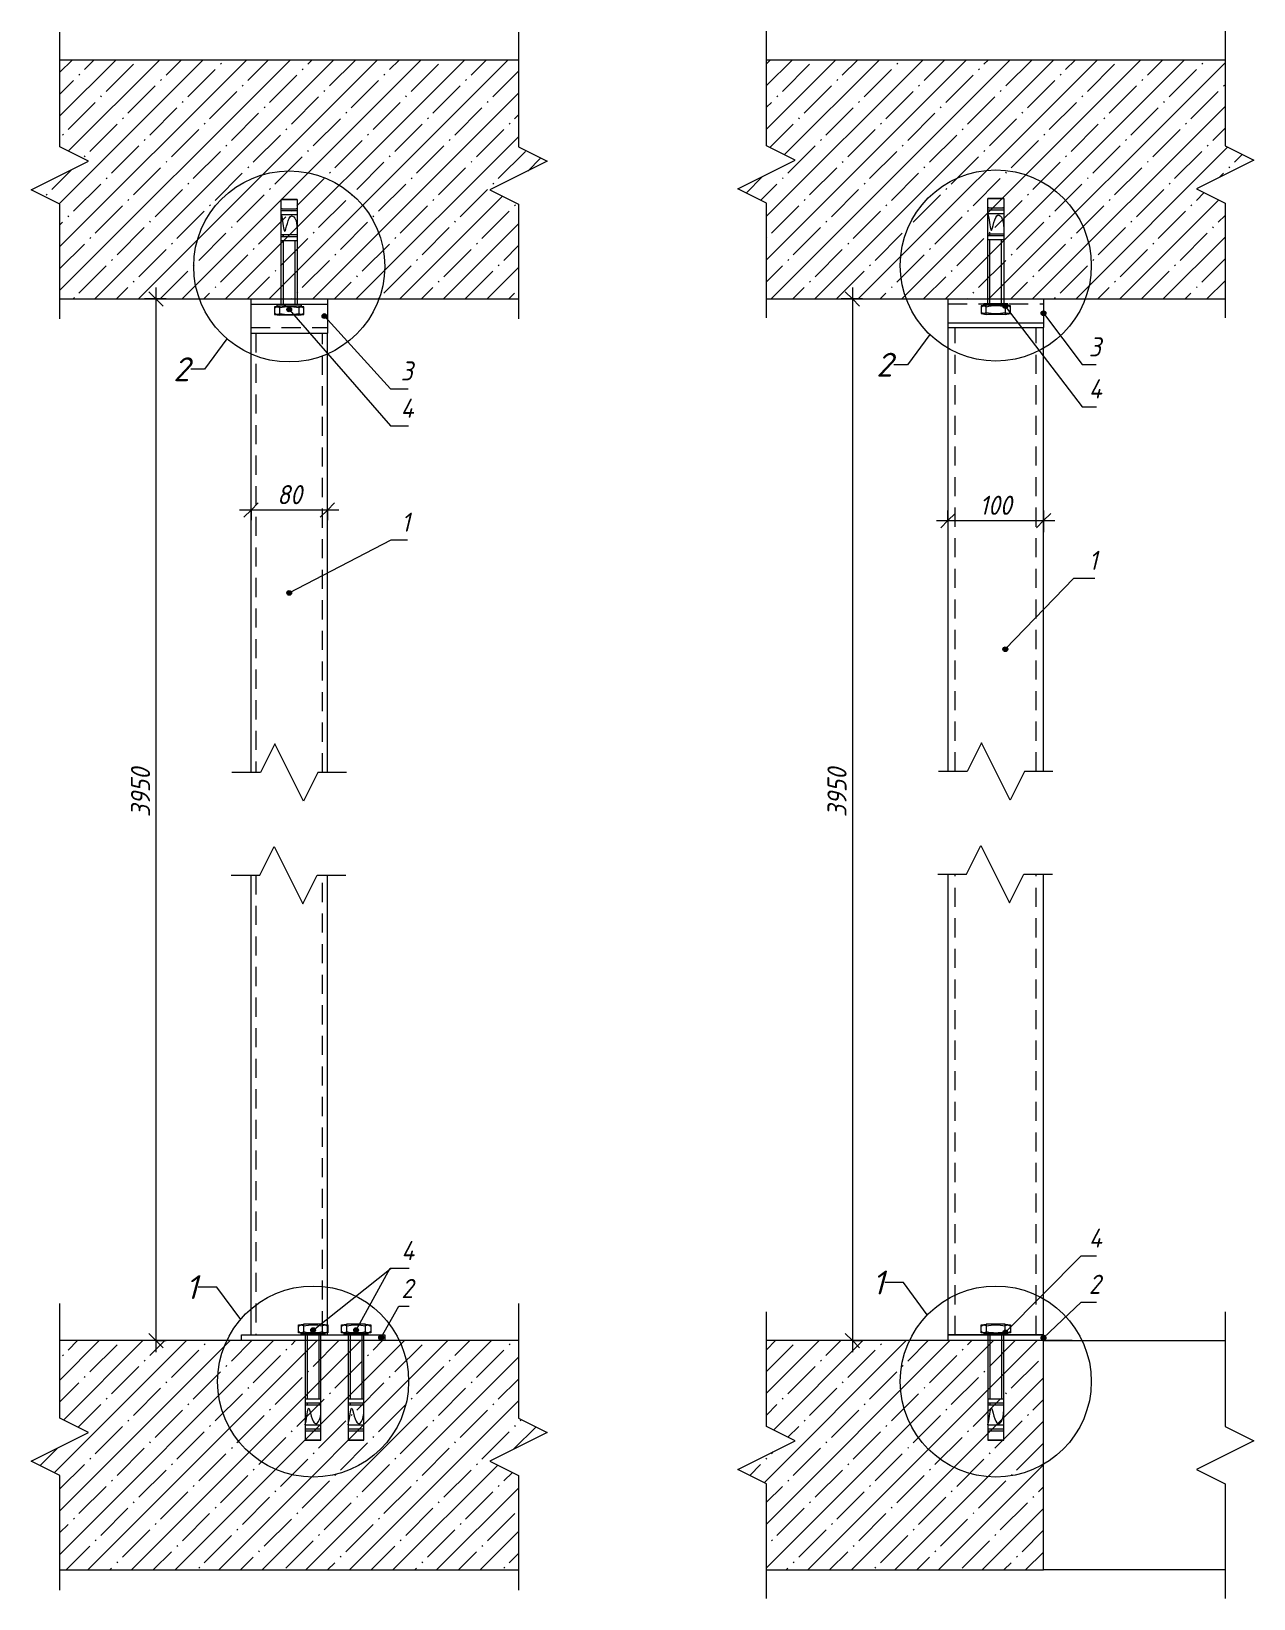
# Model space of a CAD drawing. Header units: millimetres. Extents: x 1525 to 46824, y -520 to 14115.
# Drawn here: x 42504 to 43784, y 10928 to 12568 of the extents above; entities that cross this region are included whole.
import ezdxf

# ---------------------------------------------------------------- set-up
doc = ezdxf.new("R2010")
doc.units = ezdxf.units.MM
doc.linetypes.add('200_ШТРИХ_ш1п0_6_', pattern=[32, 20, -12])
for name, color, linetype, lineweight in [('A-ANNO-DIMS', 7, 'Continuous', 9), ('A-ANNO-DIMS-10', 7, 'Continuous', 9), ('A-DETL-1', 7, 'Continuous', 5), ('A-DETL-2', 7, '200_ШТРИХ_ш1п0_6_', 5), ('A-DETL-GENF-1', 7, 'Continuous', 5), ('A-FLOR', 7, 'Continuous', 9), ('A-FLOR-FNSH-2', 7, 'Continuous', 20), ('A-FLOR-PATT-1', 7, 'Continuous', 5), ('A-GENM', 7, 'Continuous', 9), ('A-GENM-IDEN', 7, 'Continuous', 9), ('G-ANNO-TEXT', 7, 'Continuous', 9)]:
    doc.layers.add(name, color=color, linetype=linetype, lineweight=lineweight)
doc.styles.add('ISOCPEUR_I_3', font='isocpeui.ttf', dxfattribs={"width": 0.9, "height": 20})
doc.styles.add('ISOCPEUR_I_4', font='isocpeui.ttf', dxfattribs={"height": 25})
doc.dimstyles.new('ISO-2_0_0_9К_СРЕДНИЙ_1', dxfattribs={"dimscale": 304.8, "dimtxt": 19.919624, "dimasz": 0.049213, "dimexe": 0.03937, "dimexo": 0, "dimgap": 0, "dimtad": 1, "dimdec": 0, "dimzin": 0, "dimdsep": 46, "dimtxsty": 'ISOCPEUR_I_3', "dimblk1": 'OBLIQUE', "dimblk2": 'OBLIQUE', "dimsah": 1, "dimcen": 0.09, "dimdle": 0.03937, "dimazin": 0, "dimtfac": 1, "dimtdec": 4, "dimtix": 1, "dimtmove": 0, "dimatfit": 3, "dimfxl": 1, "dimtvp": 1, "dimtolj": 1, "dimtzin": 0, "dimarcsym": 2})
pattern_1 = [(45, (43893.767, 4305), (-22.80985, 22.80985), []), (45, (43916.576, 4305), (-22.80985, 22.80985), [40.322, -8.064, 1.341, -6.723])]
pattern_2 = [(45, (44601.772, 4305), (-22.80985, 22.80985), []), (45, (44624.582, 4305), (-22.80985, 22.80985), [40.322, -8.064, 1.341, -6.723])]

# ---------------------------------------------------------------- blocks, each defined once
blk = doc.blocks.new('Фахверк_Влож_Колонна - Колонна_Фахверка-33216409-АР1_1_Ф-32_3 эт_')
at = {"layer": 'A-GENM'}
for p, q in [((16810, 11792.5), (16810, 12252)), ((16890, 11792.5), (16890, 12252))]:
    blk.add_line(p, q, dxfattribs=at)
blk = doc.blocks.new('Фахверк_Влож_Полоса верхняя_для трубы - Полоса верхняя_Фахверка-33245181-АР1_1_Ф-32_3 эт_')
at = {"layer": 'A-GENM'}
for p, q in [((16810, 12282), (16810, 12288)), ((16890, 12288), (16890, 12282)), ((16810, 12252), (16810, 12282)), ((16890, 12282), (16810, 12282)), ((16890, 12282), (16890, 12252)), ((16810, 12252), (16890, 12252))]:
    blk.add_line(p, q, dxfattribs=at)
blk = doc.blocks.new('DET_L_Линия разрыва1 - М10-27046020-АР1_1_Ф-32_3 эт_')
at = {"layer": 'A-DETL-GENF-1'}
for p, q in [((16610, 12447), (16610, 12567)), ((16640, 12432), (16610, 12447)), ((16580, 12402), (16640, 12432)), ((16610, 12387), (16580, 12402)), ((16610, 12267), (16610, 12387))]:
    blk.add_line(p, q, dxfattribs=at)
blk = doc.blocks.new('DET_L_Линия разрыва1 - М10-V22-АР1_1_Ф-32_3 эт_')
at = {"layer": 'A-DETL-GENF-1'}
for p, q in [((17090, 12567), (17090, 12447)), ((17090, 12447), (17120, 12432)), ((17120, 12432), (17060, 12402)), ((17060, 12402), (17090, 12387)), ((17090, 12387), (17090, 12267))]:
    blk.add_line(p, q, dxfattribs=at)
blk = doc.blocks.new('DET_L_Линия разрыва1 - М10-27045875-АР1_1_Ф-32_3 эт_')
at = {"layer": 'A-DETL-GENF-1'}
for p, q in [((16834.9, 11822.5), (16819.9, 11792.5)), ((16864.9, 11762.5), (16834.9, 11822.5)), ((16819.9, 11792.5), (16789.9, 11792.5)), ((16879.9, 11792.5), (16864.9, 11762.5)), ((16909.9, 11792.5), (16879.9, 11792.5))]:
    blk.add_line(p, q, dxfattribs=at)
blk = doc.blocks.new('Фахверк_Влож_Колонна - Колонна_Фахверка-V23-АР1_1_Ф-32_3 эт_')
at = {"layer": 'A-GENM'}
for p, q in [((16810, 11203.8), (16810, 11684.8)), ((16890, 11203.8), (16890, 11684.8))]:
    blk.add_line(p, q, dxfattribs=at)
blk = doc.blocks.new('Фахверк_Влож_Полоса для колонны_нижняя - Полоса_Фахверка-33245180-АР1_1_Ф-32_3 эт_')
at = {"layer": 'A-GENM'}
for p, q in [((16800, 11197.8), (16800, 11203.8)), ((16800, 11203.8), (16950, 11203.8)), ((16950, 11203.8), (16950, 11197.8))]:
    blk.add_line(p, q, dxfattribs=at)
blk = doc.blocks.new('DET_L_Линия разрыва1 - М10-27045885-АР1_1_Ф-32_3 эт_')
at = {"layer": 'A-DETL-GENF-1'}
for p, q in [((16819.3, 11684.8), (16834.3, 11714.8)), ((16834.3, 11714.8), (16864.3, 11654.8)), ((16789.3, 11684.8), (16819.3, 11684.8)), ((16864.3, 11654.8), (16879.3, 11684.8)), ((16879.3, 11684.8), (16909.3, 11684.8))]:
    blk.add_line(p, q, dxfattribs=at)
blk = doc.blocks.new('Фахверк_Влож_Швеллер - Швеллер_Фахверка-33059327-АР1_1_Ф-33_3 эт_')
at = {"layer": 'A-GENM'}
for p, q in [((-5400, 12258), (-5300, 12258)), ((-5400, 11793.5), (-5400, 12258)), ((-5300, 11793.5), (-5300, 12258))]:
    blk.add_line(p, q, dxfattribs=at)
blk = doc.blocks.new('Фахверк_Влож_Полоса верхняя - Полоса верхняя_Фахверка-25545440-АР1_1_Ф-33_3 эт_')
at = {"layer": 'A-GENM'}
for p, q in [((-5400, 12263), (-5400, 12288)), ((-5300, 12288), (-5300, 12263)), ((-5400, 12258), (-5400, 12263)), ((-5400, 12263), (-5300, 12263)), ((-5400, 12258), (-5300, 12258)), ((-5300, 12263), (-5300, 12258))]:
    blk.add_line(p, q, dxfattribs=at)
blk = doc.blocks.new('DET_L_Линия разрыва1 - М10-27046020-АР1_1_Ф-33_3 эт_')
at = {"layer": 'A-DETL-GENF-1'}
for p, q in [((-5590, 12448), (-5590, 12568)), ((-5620, 12403), (-5560, 12433)), ((-5560, 12433), (-5590, 12448)), ((-5590, 12388), (-5620, 12403)), ((-5590, 12268), (-5590, 12388))]:
    blk.add_line(p, q, dxfattribs=at)
blk = doc.blocks.new('DET_L_Линия разрыва1 - М10-V24-АР1_1_Ф-33_3 эт_')
at = {"layer": 'A-DETL-GENF-1'}
for p, q in [((-5110, 12568), (-5110, 12448)), ((-5080, 12433), (-5140, 12403)), ((-5110, 12448), (-5080, 12433)), ((-5140, 12403), (-5110, 12388)), ((-5110, 12388), (-5110, 12268))]:
    blk.add_line(p, q, dxfattribs=at)
blk = doc.blocks.new('DET_L_Линия разрыва1 - М10-27045875-АР1_1_Ф-33_3 эт_')
at = {"layer": 'A-DETL-GENF-1'}
for p, q in [((-5365.1, 11823.5), (-5380.1, 11793.5)), ((-5335.1, 11763.5), (-5365.1, 11823.5)), ((-5380.1, 11793.5), (-5410.1, 11793.5)), ((-5320.1, 11793.5), (-5335.1, 11763.5)), ((-5290.1, 11793.5), (-5320.1, 11793.5))]:
    blk.add_line(p, q, dxfattribs=at)
blk = doc.blocks.new('AR_Отверстие прямоугольное _в плите_ - AR_Отверстие прямоугольное _в плите_-24547600-АР1_1_Ф-33_3 эт_')
at = {"layer": 'A-GENM'}
blk.add_line((-5270.1, 11197.8), (-5300, 11197.8), dxfattribs=at)
blk = doc.blocks.new('Фахверк_Влож_Швеллер - Швеллер_Фахверка-V25-АР1_1_Ф-33_3 эт_')
at = {"layer": 'A-GENM'}
for p, q in [((-5400, 11203.8), (-5400, 11685.8)), ((-5300, 11203.8), (-5300, 11685.8)), ((-5300, 11203.8), (-5400, 11203.8))]:
    blk.add_line(p, q, dxfattribs=at)
blk = doc.blocks.new('Фахверк_Влож_Полоса нижняя - Полоса_Фахверка-25539285-АР1_1_Ф-33_3 эт_')
at = {"layer": 'A-GENM'}
for p, q in [((-5400, 11197.8), (-5400, 11203.8)), ((-5400, 11203.8), (-5300, 11203.8)), ((-5300, 11203.8), (-5300, 11197.8))]:
    blk.add_line(p, q, dxfattribs=at)
blk = doc.blocks.new('DET_L_Линия разрыва1 - М10-27045885-АР1_1_Ф-33_3 эт_')
at = {"layer": 'A-DETL-GENF-1'}
for p, q in [((-5380.7, 11685.8), (-5365.7, 11715.8)), ((-5365.7, 11715.8), (-5335.7, 11655.8)), ((-5410.7, 11685.8), (-5380.7, 11685.8)), ((-5335.7, 11655.8), (-5320.7, 11685.8)), ((-5320.7, 11685.8), (-5290.7, 11685.8))]:
    blk.add_line(p, q, dxfattribs=at)
blk = doc.blocks.new('DIMBLOCK416-АР1_1_Ф-32_3 эт_')
at = {"layer": 'A-ANNO-DIMS-10'}
for p, q in [((42644.8, 12288), (42622.2, 12288)), ((42634.2, 12300), (42634.2, 11185.8)), ((42634.2, 12288), (42644.8, 12288)), ((42644.8, 11197.8), (42622.2, 11197.8)), ((42634.2, 11197.8), (42644.8, 11197.8))]:
    blk.add_line(p, q, dxfattribs=at)
at = {"layer": 'A-ANNO-DIMS-10', "lineweight": 20}
for p, q in [((42634.2, 12288), (42626.7, 12295.5)), ((42634.2, 12288), (42641.7, 12280.5)), ((42634.2, 11197.8), (42626.7, 11205.3)), ((42634.2, 11197.8), (42641.7, 11190.3))]:
    blk.add_line(p, q, dxfattribs=at)
at = {"layer": 'A-ANNO-DIMS-10', "color": 0, "insert": (42608.1, 11745.7), "char_height": 20, "width": 60.678, "attachment_point": 1, "rotation": 90, "line_spacing_factor": 1.149209, "style": 'ISOCPEUR_I_3'}
blk.add_mtext('3950', dxfattribs=at)
blk = doc.blocks.new('_Oblique')
at = {"color": 0, "linetype": 'ByBlock', "lineweight": -2}
blk.add_line((-0.5, -0.5), (0.5, 0.5), dxfattribs=at)
blk = doc.blocks.new('DIMBLOCK417-АР1_1_Ф-32_3 эт_')
at = {"layer": 'A-ANNO-DIMS-10'}
for p, q in [((42733.8, 12056.4), (42733.8, 12079)), ((42813.8, 12056.4), (42813.8, 12079)), ((42825.8, 12067), (42721.8, 12067)), ((42733.8, 12067), (42733.8, 12056.4)), ((42813.8, 12067), (42813.8, 12056.4))]:
    blk.add_line(p, q, dxfattribs=at)
at = {"layer": 'A-ANNO-DIMS-10', "lineweight": 20}
for p, q in [((42733.8, 12067), (42741.3, 12074.5)), ((42813.8, 12067), (42821.3, 12074.5)), ((42733.8, 12067), (42726.3, 12059.5)), ((42813.8, 12067), (42806.3, 12059.5))]:
    blk.add_line(p, q, dxfattribs=at)
at = {"layer": 'A-ANNO-DIMS-10', "color": 0, "insert": (42761.2, 12093.1), "char_height": 20, "width": 30.339, "attachment_point": 1, "line_spacing_factor": 1.149209, "style": 'ISOCPEUR_I_3'}
blk.add_mtext('80', dxfattribs=at)
blk = doc.blocks.new('DIMBLOCK418-АР1_1_Ф-33_3 эт_')
at = {"layer": 'A-ANNO-DIMS-10'}
for p, q in [((43374.1, 12288), (43351.5, 12288)), ((43363.5, 12300), (43363.5, 11185.8)), ((43363.5, 12288), (43374.1, 12288)), ((43374.1, 11197.8), (43351.5, 11197.8)), ((43363.5, 11197.8), (43374.1, 11197.8))]:
    blk.add_line(p, q, dxfattribs=at)
at = {"layer": 'A-ANNO-DIMS-10', "lineweight": 20}
for p, q in [((43363.5, 12288), (43356, 12295.5)), ((43363.5, 12288), (43371, 12280.5)), ((43363.5, 11197.8), (43356, 11205.3)), ((43363.5, 11197.8), (43371, 11190.3))]:
    blk.add_line(p, q, dxfattribs=at)
at = {"layer": 'A-ANNO-DIMS-10', "color": 0, "insert": (43337.3, 11745.7), "char_height": 20, "width": 60.678, "attachment_point": 1, "rotation": 90, "line_spacing_factor": 1.149209, "style": 'ISOCPEUR_I_3'}
blk.add_mtext('3950', dxfattribs=at)
blk = doc.blocks.new('DIMBLOCK419-АР1_1_Ф-33_3 эт_')
at = {"layer": 'A-ANNO-DIMS-10'}
for p, q in [((43451.5, 12055.9), (43575.5, 12055.9)), ((43463.5, 12066.5), (43463.5, 12043.9)), ((43463.5, 12055.9), (43463.5, 12066.5)), ((43563.5, 12066.5), (43563.5, 12043.9)), ((43563.5, 12055.9), (43563.5, 12066.5))]:
    blk.add_line(p, q, dxfattribs=at)
at = {"layer": 'A-ANNO-DIMS-10', "lineweight": 20}
for p, q in [((43463.5, 12055.9), (43456, 12048.4)), ((43463.5, 12055.9), (43471, 12063.4)), ((43563.5, 12055.9), (43556, 12048.4)), ((43563.5, 12055.9), (43571, 12063.4))]:
    blk.add_line(p, q, dxfattribs=at)
at = {"layer": 'A-ANNO-DIMS-10', "color": 0, "insert": (43496.5, 12082), "char_height": 20, "width": 40.912, "attachment_point": 1, "line_spacing_factor": 1.149209, "style": 'ISOCPEUR_I_3'}
blk.add_mtext('100', dxfattribs=at)

msp = doc.modelspace()

# ---------------------------------------------------------------- hatches: boundary and pattern name
at = {"layer": 'A-FLOR-PATT-1'}
h = msp.add_hatch(dxfattribs=at)
h.set_pattern_fill('FP_14', color=256, style=0, pattern_type=2)
h.set_pattern_definition(pattern_1)
h.paths.add_polyline_path([(42533.79853, 12287.95505), (43013.79853, 12287.95505), (43013.79853, 12386.95516), (42983.79853, 12401.95516), (43043.79853, 12431.95516), (43013.79853, 12446.95516), (43013.79853, 12537.9549), (42533.79853, 12537.9549), (42533.79853, 12446.95516), (42563.79853, 12431.95516), (42503.79853, 12401.95516), (42533.79853, 12386.95516), (42533.79853, 12298.91083)], flags=0)
h = msp.add_hatch(dxfattribs=at)
h.set_pattern_fill('FP_15', color=256, style=0, pattern_type=2)
h.set_pattern_definition(pattern_2)
h.paths.add_polyline_path([(43753.51786, 12287.95505), (43753.51786, 12387.95516), (43723.51786, 12402.95516), (43783.51786, 12432.95516), (43753.51786, 12447.95516), (43753.51786, 12537.9549), (43273.51786, 12537.9549), (43273.51786, 12447.95516), (43303.51786, 12432.95516), (43243.51786, 12402.95516), (43273.51786, 12387.95516), (43273.51786, 12287.95505), (43723.51786, 12287.95505)], flags=0)
h = msp.add_hatch(dxfattribs=at)
h.set_pattern_fill('FP_14', color=256, style=0, pattern_type=2)
h.set_pattern_definition(pattern_1)
h.paths.add_polyline_path([(42533.79853, 10957.76655), (43013.79853, 10957.76655), (43013.79853, 11056.76672), (42983.79853, 11071.76672), (43043.79853, 11101.76672), (43013.79853, 11116.76672), (43013.79853, 11197.76644), (42533.79853, 11197.76644), (42533.79853, 11116.76672), (42563.79853, 11101.76672), (42503.79853, 11071.76672), (42533.79853, 11056.76672), (42533.79853, 10976.90616)], flags=0)
h = msp.add_hatch(dxfattribs=at)
h.set_pattern_fill('FP_15', color=256, style=0, pattern_type=2)
h.set_pattern_definition(pattern_2)
h.paths.add_polyline_path([(43273.51786, 10957.76655), (43563.51837, 10957.76655), (43563.51837, 11197.76644), (43273.51786, 11197.76644), (43273.51786, 11107.76672), (43303.51786, 11092.76672), (43243.51786, 11062.76672), (43273.51786, 11047.76672)], flags=0)
at = {"layer": 'A-GENM-IDEN'}
h = msp.add_hatch(color=256, dxfattribs=at)
edge = h.paths.add_edge_path(flags=0)
edge.add_arc((42773.79853, 12276.95516), 2.5, 0, 360)
h = msp.add_hatch(color=256, dxfattribs=at)
edge = h.paths.add_edge_path(flags=0)
edge.add_arc((42810.60391, 12270.03499), 2.5, 0, 360)
h = msp.add_hatch(color=256, dxfattribs=at)
edge = h.paths.add_edge_path(flags=0)
edge.add_arc((43523.51812, 12280.45516), 2.5, 0, 360)
h = msp.add_hatch(color=256, dxfattribs=at)
edge = h.paths.add_edge_path(flags=0)
edge.add_arc((43563.51812, 12272.95516), 2.5, 0, 360)
h = msp.add_hatch(color=256, dxfattribs=at)
edge = h.paths.add_edge_path(flags=0)
edge.add_arc((42773.79853, 11980.28794), 2.5, 0, 360)
h = msp.add_hatch(color=256, dxfattribs=at)
edge = h.paths.add_edge_path(flags=0)
edge.add_arc((43523.51812, 11921.31993), 2.5, 0, 360)
h = msp.add_hatch(color=256, dxfattribs=at)
edge = h.paths.add_edge_path(flags=0)
edge.add_arc((42798.79853, 11208.76672), 2.5, 0, 360)
h = msp.add_hatch(color=256, dxfattribs=at)
edge = h.paths.add_edge_path(flags=0)
edge.add_arc((42843.79853, 11208.76672), 2.5, 0, 360)
h = msp.add_hatch(color=256, dxfattribs=at)
edge = h.paths.add_edge_path(flags=0)
edge.add_arc((42870.07724, 11201.19397), 2.5, 0, 360)
h = msp.add_hatch(color=256, dxfattribs=at)
edge = h.paths.add_edge_path(flags=0)
edge.add_arc((43523.51812, 11206.26672), 2.5, 0, 360)
h = msp.add_hatch(color=256, dxfattribs=at)
edge = h.paths.add_edge_path(flags=0)
edge.add_arc((43563.51812, 11200.76672), 2.5, 0, 360)

# ---------------------------------------------------------------- linework, layer by layer
at = {"layer": 'A-DETL-1'}
for p, q in [((42782.06463, 12391.95516), (42765.53243, 12391.95516)), ((42765.53243, 12391.95516), (42782.06463, 12391.95516)), ((42765.53243, 12281.95516), (42765.53243, 12391.95516)), ((42782.06463, 12391.95516), (42782.06463, 12281.95516)), ((43521.78396, 12392.95516), (43505.25176, 12392.95516)), ((43505.25176, 12392.95516), (43521.78396, 12392.95516)), ((43505.25176, 12282.95516), (43505.25176, 12392.95516)), ((43521.78396, 12392.95516), (43521.78396, 12282.95516)), ((42765.53243, 12380.3084), (42782.06463, 12380.3084)), ((42765.53243, 12376.17535), (42782.06463, 12376.17535)), ((42766.50436, 12382.37492), (42781.0927, 12382.37492)), ((43505.25176, 12381.3084), (43521.78396, 12381.3084)), ((43505.25176, 12377.17535), (43521.78396, 12377.17535)), ((43506.22369, 12383.37492), (43520.81203, 12383.37492)), ((42765.53243, 12355.21242), (42782.06463, 12355.21242)), ((42765.53243, 12353.14589), (42782.06463, 12353.14589)), ((42767.59896, 12353.14589), (42767.59896, 12355.21242)), ((42767.68768, 12353.14589), (42767.68768, 12355.21242)), ((43505.25176, 12356.21242), (43521.78396, 12356.21242)), ((43505.25176, 12354.14589), (43521.78396, 12354.14589)), ((43507.31829, 12354.14589), (43507.31829, 12356.21242)), ((43507.40702, 12354.14589), (43507.40702, 12356.21242)), ((42765.53243, 12349.01284), (42782.06463, 12349.01284)), ((42767.64087, 12281.95516), (42767.64087, 12349.01284)), ((42779.95619, 12281.95516), (42779.95619, 12349.01284)), ((43505.25176, 12350.01284), (43521.78396, 12350.01284)), ((43507.36021, 12282.95516), (43507.36021, 12350.01284)), ((43519.67552, 12282.95516), (43519.67552, 12350.01284)), ((42763.87921, 12280.51935), (42758.39061, 12279.75049)), ((42758.39061, 12279.75049), (42758.39061, 12271.55721)), ((42758.39061, 12271.55721), (42763.87921, 12270.78835)), ((42761.12384, 12280.51935), (42761.12384, 12281.95516)), ((42786.47322, 12281.95516), (42761.12384, 12281.95516)), ((42786.47322, 12280.51935), (42761.12384, 12280.51935)), ((42763.87921, 12270.77088), (42763.87921, 12280.51935)), ((42783.71785, 12280.51935), (42763.87921, 12280.51935)), ((42783.71785, 12270.77088), (42763.87921, 12270.77088)), ((42768.25495, 12281.95516), (42770.29768, 12281.95516)), ((42789.20646, 12279.75049), (42783.71785, 12280.51935)), ((42783.71785, 12280.51935), (42783.71785, 12270.77088)), ((42783.71785, 12270.78835), (42789.20646, 12271.55721)), ((42786.47322, 12281.95516), (42786.47322, 12280.51935)), ((42789.20646, 12271.55721), (42789.20646, 12279.75049)), ((43503.59854, 12281.51935), (43498.10994, 12280.75049)), ((43498.10994, 12280.75049), (43498.10994, 12272.55721)), ((43498.10994, 12272.55721), (43503.59854, 12271.78835)), ((43500.84318, 12281.51935), (43500.84318, 12282.95516)), ((43526.19255, 12282.95516), (43500.84318, 12282.95516)), ((43526.19255, 12281.51935), (43500.84318, 12281.51935)), ((43503.59854, 12271.77088), (43503.59854, 12281.51935)), ((43523.43718, 12281.51935), (43503.59854, 12281.51935)), ((43523.43718, 12271.77088), (43503.59854, 12271.77088)), ((43507.97428, 12282.95516), (43510.01701, 12282.95516)), ((43528.92579, 12280.75049), (43523.43718, 12281.51935)), ((43523.43718, 12281.51935), (43523.43718, 12271.77088)), ((43523.43718, 12271.78835), (43528.92579, 12272.55721)), ((43526.19255, 12282.95516), (43526.19255, 12281.51935)), ((43528.92579, 12272.55721), (43528.92579, 12280.75049)), ((42783.39061, 11214.16467), (42788.87921, 11214.93353)), ((42783.39061, 11205.97139), (42783.39061, 11214.16467)), ((42788.87921, 11205.20253), (42783.39061, 11205.97139)), ((42811.47322, 11205.20253), (42786.12384, 11205.20253)), ((42786.12384, 11205.20253), (42786.12384, 11203.76672)), ((42811.47322, 11203.76672), (42786.12384, 11203.76672)), ((42808.71785, 11214.951), (42788.87921, 11214.951)), ((42788.87921, 11214.951), (42788.87921, 11205.20253)), ((42808.71785, 11205.20253), (42788.87921, 11205.20253)), ((42790.53243, 11203.76672), (42790.53243, 11093.76672)), ((42792.64087, 11203.76672), (42792.64087, 11136.70904)), ((42793.25495, 11203.76672), (42795.29768, 11203.76672)), ((42804.95619, 11203.76672), (42804.95619, 11136.70904)), ((42807.06463, 11093.76672), (42807.06463, 11203.76672)), ((42808.71785, 11205.20253), (42808.71785, 11214.951)), ((42808.71785, 11214.93353), (42814.20646, 11214.16467)), ((42814.20646, 11205.97139), (42808.71785, 11205.20253)), ((42811.47322, 11203.76672), (42811.47322, 11205.20253)), ((42814.20646, 11214.16467), (42814.20646, 11205.97139)), ((42828.39061, 11214.16467), (42833.87921, 11214.93353)), ((42828.39061, 11205.97139), (42828.39061, 11214.16467)), ((42833.87921, 11205.20253), (42828.39061, 11205.97139)), ((42856.47322, 11205.20253), (42831.12384, 11205.20253)), ((42831.12384, 11205.20253), (42831.12384, 11203.76672)), ((42856.47322, 11203.76672), (42831.12384, 11203.76672)), ((42853.71785, 11214.951), (42833.87921, 11214.951)), ((42833.87921, 11214.951), (42833.87921, 11205.20253)), ((42853.71785, 11205.20253), (42833.87921, 11205.20253)), ((42835.53243, 11203.76672), (42835.53243, 11093.76672)), ((42837.64087, 11203.76672), (42837.64087, 11136.70904)), ((42838.25495, 11203.76672), (42840.29768, 11203.76672)), ((42849.95619, 11203.76672), (42849.95619, 11136.70904)), ((42852.06463, 11093.76672), (42852.06463, 11203.76672)), ((42853.71785, 11205.20253), (42853.71785, 11214.951)), ((42853.71785, 11214.93353), (42859.20646, 11214.16467)), ((42859.20646, 11205.97139), (42853.71785, 11205.20253)), ((42856.47322, 11203.76672), (42856.47322, 11205.20253)), ((42859.20646, 11214.16467), (42859.20646, 11205.97139)), ((43498.10994, 11214.16467), (43503.59854, 11214.93353)), ((43498.10994, 11205.97139), (43498.10994, 11214.16467)), ((43503.59854, 11205.20253), (43498.10994, 11205.97139)), ((43526.19255, 11205.20253), (43500.84318, 11205.20253)), ((43500.84318, 11205.20253), (43500.84318, 11203.76672)), ((43526.19255, 11203.76672), (43500.84318, 11203.76672)), ((43523.43718, 11214.951), (43503.59854, 11214.951)), ((43503.59854, 11214.951), (43503.59854, 11205.20253)), ((43523.43718, 11205.20253), (43503.59854, 11205.20253)), ((43505.25176, 11203.76672), (43505.25176, 11093.76672)), ((43507.36021, 11203.76672), (43507.36021, 11136.70904)), ((43507.97428, 11203.76672), (43510.01701, 11203.76672)), ((43519.67552, 11203.76672), (43519.67552, 11136.70904)), ((43521.78396, 11093.76672), (43521.78396, 11203.76672)), ((43523.43718, 11205.20253), (43523.43718, 11214.951)), ((43523.43718, 11214.93353), (43528.92579, 11214.16467)), ((43528.92579, 11205.97139), (43523.43718, 11205.20253)), ((43526.19255, 11203.76672), (43526.19255, 11205.20253)), ((43528.92579, 11214.16467), (43528.92579, 11205.97139)), ((42790.53243, 11136.70904), (42807.06463, 11136.70904)), ((42790.53243, 11132.57599), (42807.06463, 11132.57599)), ((42790.53243, 11130.50947), (42807.06463, 11130.50947)), ((42792.59896, 11132.57599), (42792.59896, 11130.50947)), ((42792.68768, 11132.57599), (42792.68768, 11130.50947)), ((42835.53243, 11136.70904), (42852.06463, 11136.70904)), ((42835.53243, 11132.57599), (42852.06463, 11132.57599)), ((42835.53243, 11130.50947), (42852.06463, 11130.50947)), ((42837.59896, 11132.57599), (42837.59896, 11130.50947)), ((42837.68768, 11132.57599), (42837.68768, 11130.50947)), ((43505.25176, 11136.70904), (43521.78396, 11136.70904)), ((43505.25176, 11132.57599), (43521.78396, 11132.57599)), ((43505.25176, 11130.50947), (43521.78396, 11130.50947)), ((43507.31829, 11132.57599), (43507.31829, 11130.50947)), ((43507.40702, 11132.57599), (43507.40702, 11130.50947)), ((42790.53243, 11109.54653), (42807.06463, 11109.54653)), ((42790.53243, 11105.41348), (42807.06463, 11105.41348)), ((42835.53243, 11109.54653), (42852.06463, 11109.54653)), ((42835.53243, 11105.41348), (42852.06463, 11105.41348)), ((43505.25176, 11109.54653), (43521.78396, 11109.54653)), ((43505.25176, 11105.41348), (43521.78396, 11105.41348)), ((42807.06463, 11093.76672), (42790.53243, 11093.76672)), ((42790.53243, 11093.76672), (42807.06463, 11093.76672)), ((42791.50436, 11103.34696), (42806.0927, 11103.34696)), ((42852.06463, 11093.76672), (42835.53243, 11093.76672)), ((42835.53243, 11093.76672), (42852.06463, 11093.76672)), ((42836.50436, 11103.34696), (42851.0927, 11103.34696)), ((43521.78396, 11093.76672), (43505.25176, 11093.76672)), ((43505.25176, 11093.76672), (43521.78396, 11093.76672)), ((43506.22369, 11103.34696), (43520.81203, 11103.34696))]:
    msp.add_line(p, q, dxfattribs=at)
for centre in [(42773.79853, 12321.95516), (43513.51786, 12322.95516), (42798.79853, 11154.951), (43513.51786, 11154.951)]:
    msp.add_circle(centre, 100, dxfattribs=at)
for centre, radius, start, end in [((42766.71303, 12381.01496), 1.37588, 98.72344894, 149.10051454), ((42780.88403, 12381.01496), 1.37588, 30.89948539, 81.27655106), ((43506.43236, 12382.01496), 1.37588, 98.72344894, 149.10051454), ((43520.60336, 12382.01496), 1.37588, 30.89948539, 81.27655106), ((42761.51946, 12275.21241), 4.22871, 56.08031185, 137.72360384), ((42761.51946, 12276.07782), 4.22871, 222.27639616, 303.91968815), ((42773.79853, 12236.79633), 42.8477, 76.61449587, 103.38550413), ((42773.79853, 12314.49391), 42.8477, 256.61449587, 283.38550413), ((42786.0776, 12275.21241), 4.22871, 42.27639616, 123.91968816), ((42786.0776, 12276.07782), 4.22871, 236.08031184, 317.72360384), ((43501.23879, 12276.21241), 4.22871, 56.08031185, 137.72360384), ((43501.23879, 12277.07782), 4.22871, 222.27639616, 303.91968815), ((43513.51786, 12237.79633), 42.8477, 76.61449587, 103.38550413), ((43513.51786, 12315.49391), 42.8477, 256.61449587, 283.38550413), ((43525.79693, 12276.21241), 4.22871, 42.27639616, 123.91968816), ((43525.79693, 12277.07782), 4.22871, 236.08031184, 317.72360384), ((42786.51946, 11209.64406), 4.22871, 56.08031185, 137.72360384), ((42786.51946, 11210.50947), 4.22871, 222.27639616, 303.91968815), ((42798.79853, 11171.22798), 42.8477, 76.61449587, 103.38550413), ((42798.79853, 11248.92556), 42.8477, 256.61449587, 283.38550413), ((42811.0776, 11209.64406), 4.22871, 42.27639616, 123.91968816), ((42811.0776, 11210.50947), 4.22871, 236.08031184, 317.72360384), ((42831.51946, 11209.64406), 4.22871, 56.08031185, 137.72360384), ((42831.51946, 11210.50947), 4.22871, 222.27639616, 303.91968815), ((42843.79853, 11171.22798), 42.8477, 76.61449587, 103.38550413), ((42843.79853, 11248.92556), 42.8477, 256.61449587, 283.38550413), ((42856.0776, 11209.64406), 4.22871, 42.27639616, 123.91968816), ((42856.0776, 11210.50947), 4.22871, 236.08031184, 317.72360384), ((43501.23879, 11209.64406), 4.22871, 56.08031185, 137.72360384), ((43501.23879, 11210.50947), 4.22871, 222.27639616, 303.91968815), ((43513.51786, 11171.22798), 42.8477, 76.61449587, 103.38550413), ((43513.51786, 11248.92556), 42.8477, 256.61449587, 283.38550413), ((43525.79693, 11209.64406), 4.22871, 42.27639616, 123.91968816), ((43525.79693, 11210.50947), 4.22871, 236.08031184, 317.72360384), ((42791.71303, 11104.70692), 1.37588, 210.89948546, 261.27655106), ((42805.88403, 11104.70692), 1.37588, 278.72344894, 329.10051461), ((42836.71303, 11104.70692), 1.37588, 210.89948546, 261.27655106), ((42850.88403, 11104.70692), 1.37588, 278.72344894, 329.10051461), ((43506.43236, 11104.70692), 1.37588, 210.89948546, 261.27655106), ((43520.60336, 11104.70692), 1.37588, 278.72344894, 329.10051461)]:
    msp.add_arc(centre, radius, start, end, dxfattribs=at)
for points in [[(42765.53243, 12376.17535), (42766.71227, 12371.45871), (42769.17422, 12346.00022), (42772.93529, 12383.47234), (42782.06463, 12371.48456), (42782.06463, 12360.48656)], [(43505.25176, 12377.17535), (43506.4316, 12372.45871), (43508.89355, 12347.00022), (43512.65462, 12384.47234), (43521.78396, 12372.48456), (43521.78396, 12361.48656)], [(42790.53243, 11109.54653), (42791.71227, 11114.26318), (42794.17422, 11139.72166), (42797.93529, 11102.24954), (42807.06463, 11114.23732), (42807.06463, 11125.23532)], [(42835.53243, 11109.54653), (42836.71227, 11114.26318), (42839.17422, 11139.72166), (42842.93529, 11102.24954), (42852.06463, 11114.23732), (42852.06463, 11125.23532)], [(43505.25176, 11109.54653), (43506.4316, 11114.26318), (43508.89355, 11139.72166), (43512.65462, 11102.24954), (43521.78396, 11114.23732), (43521.78396, 11125.23532)]]:
    msp.add_open_spline(points, degree=3, knots=[3.9471277548, 3.9471277548, 3.9471277548, 3.9471277548, 10.0959961781, 20.1294367149, 28.5838158581, 28.5838158581, 28.5838158581, 28.5838158581], dxfattribs=at)
at = {"layer": 'A-DETL-2'}
for p, q in [((43463.51812, 12282.95516), (43563.51812, 12282.95516)), ((42733.79853, 12257.95516), (42813.79853, 12257.95516)), ((43471.11812, 11793.53941), (43471.11812, 12257.95516)), ((43555.91812, 11793.53941), (43555.91812, 12257.95516)), ((42738.79853, 12251.95516), (42738.79853, 11792.53941)), ((42808.79853, 11792.53941), (42808.79853, 12251.95516)), ((42738.79853, 11684.80515), (42738.79853, 11203.76672)), ((42808.79853, 11208.76672), (42808.79853, 11684.80515)), ((43471.11812, 11203.76672), (43471.11812, 11685.80515)), ((43555.91812, 11203.76672), (43555.91812, 11685.80515))]:
    msp.add_line(p, q, dxfattribs=at)
at = {"layer": 'A-FLOR'}
for p, q in [((43563.51837, 11197.76672), (43753.51786, 11197.76672)), ((43753.51786, 10957.76672), (43563.51837, 10957.76672))]:
    msp.add_line(p, q, dxfattribs=at)
at = {"layer": 'A-FLOR-FNSH-2'}
for p, q in [((43013.79853, 12537.95516), (42533.79853, 12537.95516)), ((43753.51786, 12537.95516), (43273.51786, 12537.95516)), ((42533.79853, 12287.95516), (43013.79853, 12287.95516)), ((43273.51786, 12287.95516), (43753.51786, 12287.95516)), ((43013.79853, 11197.76672), (42533.79853, 11197.76672)), ((43563.51812, 11197.76672), (43273.51786, 11197.76672)), ((43563.51812, 10957.76672), (43563.51812, 11197.76672)), ((42533.79853, 10957.76672), (43013.79853, 10957.76672)), ((43273.51786, 10957.76672), (43563.51812, 10957.76672))]:
    msp.add_line(p, q, dxfattribs=at)
at = {"layer": 'A-GENM-IDEN'}
for p, q in [((42773.79853, 12276.95516), (42879.80266, 12154.9995)), ((42810.60391, 12270.03499), (42879.80266, 12193.94171)), ((43523.51812, 12280.45516), (43603.8101, 12175.15705)), ((43563.51812, 12272.95516), (43603.8101, 12219.15452)), ((43603.8101, 12219.15452), (43618.69186, 12219.15452)), ((42879.80266, 12193.94171), (42898.26461, 12193.94171)), ((43603.8101, 12175.15705), (43619.01468, 12175.15705)), ((42879.80266, 12154.9995), (42898.58743, 12154.9995)), ((42773.79853, 11980.28794), (42880.44831, 12035.68845)), ((42880.44831, 12035.68845), (42897.45956, 12035.68845)), ((43523.51812, 11921.31993), (43595.20067, 11995.74829)), ((43595.20067, 11995.74829), (43617.24116, 11995.74829)), ((43523.51812, 11206.26672), (43602.77418, 11286.47817)), ((43602.77418, 11286.47817), (43619.01468, 11286.47817)), ((42798.79853, 11208.76672), (42880.44831, 11273.45183)), ((42843.79853, 11208.76672), (42879.57081, 11273.45183)), ((42879.57081, 11273.45183), (42899.23309, 11273.45183)), ((42880.44831, 11273.45183), (42899.23309, 11273.45183)), ((43563.51812, 11200.76672), (43602.77418, 11238.14493)), ((43602.77418, 11238.14493), (43618.98925, 11238.14493)), ((42870.07724, 11201.19397), (42888.66202, 11233.75183)), ((42888.66202, 11233.75183), (42899.20765, 11233.75183))]:
    msp.add_line(p, q, dxfattribs=at)
for centre in [(42773.79853, 12276.95516), (42810.60391, 12270.03499), (43523.51812, 12280.45516), (43563.51812, 12272.95516), (42773.79853, 11980.28794), (43523.51812, 11921.31993), (42798.79853, 11208.76672), (42843.79853, 11208.76672), (42870.07724, 11201.19397), (43523.51812, 11206.26672), (43563.51812, 11200.76672)]:
    msp.add_circle(centre, 2.5, dxfattribs=at)
at = {"layer": 'G-ANNO-TEXT'}
for p, q in [((42708.49278, 12246.06084), (42685.03707, 12214.31392)), ((43444.57202, 12250.83297), (43421.11631, 12219.08605)), ((42685.03707, 12214.31392), (42670.86288, 12214.31392)), ((43421.11631, 12219.08605), (43406.94212, 12219.08605)), ((42698.08609, 11253.82755), (42678.62024, 11253.82755)), ((42722.97946, 11220.02569), (42698.08609, 11253.82755)), ((43416.94804, 11258.59968), (43397.48218, 11258.59968)), ((43441.84141, 11224.79782), (43416.94804, 11258.59968))]:
    msp.add_line(p, q, dxfattribs=at)

# ---------------------------------------------------------------- block references
at = {"layer": 'A-DETL-GENF-1'}
for name, p in [('DET_L_Линия разрыва1 - М10-27046020-АР1_1_Ф-32_3 эт_', (25923.79856, 0)), ('DET_L_Линия разрыва1 - М10-V22-АР1_1_Ф-32_3 эт_', (25923.79856, 0)), ('DET_L_Линия разрыва1 - М10-27046020-АР1_1_Ф-33_3 эт_', (48863.51812, 0)), ('DET_L_Линия разрыва1 - М10-V24-АР1_1_Ф-33_3 эт_', (48863.51812, 0)), ('DET_L_Линия разрыва1 - М10-27045875-АР1_1_Ф-32_3 эт_', (25923.79856, 0)), ('DET_L_Линия разрыва1 - М10-27045875-АР1_1_Ф-33_3 эт_', (48863.51812, 0)), ('DET_L_Линия разрыва1 - М10-27045885-АР1_1_Ф-32_3 эт_', (25923.79856, 0)), ('DET_L_Линия разрыва1 - М10-27045885-АР1_1_Ф-33_3 эт_', (48863.51812, 0)), ('DET_L_Линия разрыва1 - М10-27046020-АР1_1_Ф-32_3 эт_', (25923.79856, -1330.18843)), ('DET_L_Линия разрыва1 - М10-V22-АР1_1_Ф-32_3 эт_', (25923.79856, -1330.18843)), ('DET_L_Линия разрыва1 - М10-27046020-АР1_1_Ф-33_3 эт_', (48863.51812, -1340.18843)), ('DET_L_Линия разрыва1 - М10-V24-АР1_1_Ф-33_3 эт_', (48863.51812, -1340.18843))]:
    msp.add_blockref(name, p, dxfattribs=at)
at = {"layer": 'A-GENM'}
for name, p in [('Фахверк_Влож_Полоса верхняя_для трубы - Полоса верхняя_Фахверка-33245181-АР1_1_Ф-32_3 эт_', (25923.79856, 0)), ('Фахверк_Влож_Полоса верхняя - Полоса верхняя_Фахверка-25545440-АР1_1_Ф-33_3 эт_', (48863.51812, 0)), ('Фахверк_Влож_Швеллер - Швеллер_Фахверка-33059327-АР1_1_Ф-33_3 эт_', (48863.51812, 0)), ('Фахверк_Влож_Колонна - Колонна_Фахверка-33216409-АР1_1_Ф-32_3 эт_', (25923.79856, 0)), ('Фахверк_Влож_Колонна - Колонна_Фахверка-V23-АР1_1_Ф-32_3 эт_', (25923.79856, 0)), ('Фахверк_Влож_Швеллер - Швеллер_Фахверка-V25-АР1_1_Ф-33_3 эт_', (48863.51812, 0)), ('Фахверк_Влож_Полоса для колонны_нижняя - Полоса_Фахверка-33245180-АР1_1_Ф-32_3 эт_', (25923.79856, 0)), ('Фахверк_Влож_Полоса нижняя - Полоса_Фахверка-25539285-АР1_1_Ф-33_3 эт_', (48863.51812, 0)), ('AR_Отверстие прямоугольное _в плите_ - AR_Отверстие прямоугольное _в плите_-24547600-АР1_1_Ф-33_3 эт_', (48863.51812, 0))]:
    msp.add_blockref(name, p, dxfattribs=at)

# ---------------------------------------------------------------- texts
at = {"layer": 'A-GENM-IDEN', "char_height": 20, "attachment_point": 1, "style": 'ISOCPEUR_I_3'}
for s, insert, width in [('\\fISOCPEUR|b0|i1|c204|p34|;\\W.9;3', (43610.95968, 12247.76598), 15.8734125), ('\\fISOCPEUR|b0|i1|c204|p34|;\\W.9;3', (42890.53243, 12222.55317), 15.8734125), ('\\fISOCPEUR|b0|i1|c204|p34|;\\W.9;4', (43610.95968, 12203.76851), 18.7594875), ('\\fISOCPEUR|b0|i1|c204|p34|;\\W.9;4', (42890.53243, 12183.61096), 18.7594875), ('\\fISOCPEUR|b0|i1|c204|p34|;\\W.9;1', (42891.17809, 12064.29991), 11.5443), ('\\fISOCPEUR|b0|i1|c204|p34|;\\W.9;1', (43610.95968, 12024.35974), 11.5443), ('\\fISOCPEUR|b0|i1|c204|p34|;\\W.9;4', (42891.17809, 11302.06329), 18.7594875), ('\\fISOCPEUR|b0|i1|c204|p34|;\\W.9;4', (42891.17809, 11302.06329), 18.7594875), ('\\fISOCPEUR|b0|i1|c204|p34|;\\W.9;4', (43610.95968, 11315.08963), 18.7594875), ('\\fISOCPEUR|b0|i1|c204|p34|;\\W.9;2', (42891.17809, 11262.36329), 15.8734125), ('\\fISOCPEUR|b0|i1|c204|p34|;\\W.9;2', (43610.95968, 11266.75638), 15.8734125)]:
    msp.add_mtext(s, dxfattribs=dict(at, insert=insert, width=width))
at = {"layer": 'G-ANNO-TEXT', "char_height": 25, "attachment_point": 1, "style": 'ISOCPEUR_I_4'}
for s, insert, width in [('\\fISOCPEUR|b0|i1|c204|p34|;2', (42652.34204, 12226.81392), 22.44725), ('\\fISOCPEUR|b0|i1|c204|p34|;2', (43388.42128, 12231.58605), 22.44725), ('\\fISOCPEUR|b0|i1|c204|p34|;1', (43384.25302, 11271.09968), 16.03375), ('\\fISOCPEUR|b0|i1|c204|p34|;1', (42665.39107, 11266.32755), 16.03375)]:
    msp.add_mtext(s, dxfattribs=dict(at, insert=insert, width=width))

# ---------------------------------------------------------------- dimensions: what is measured, and where the dimension line sits
at = {"layer": 'A-ANNO-DIMS'}
for base, p1, p2, picture, middle in [((42634.18696, 11197.76672), (42644.79357, 12287.95516), (42644.79357, 11197.76672), 'DIMBLOCK416-АР1_1_Ф-32_3 эт_', (42624.18696, 11742.86094)), ((43363.46333, 11197.76672), (43374.06993, 12287.95516), (43374.06993, 11197.76672), 'DIMBLOCK418-АР1_1_Ф-33_3 эт_', (43353.46333, 11742.86094))]:
    dim = msp.add_linear_dim(base=base, p1=p1, p2=p2, angle=90, dimstyle='ISO-2_0_0_9К_СРЕДНИЙ_1', override={"dimpost": '<>', "dimfxl": 1090.188431}, dxfattribs=at)
    dim.commit()
    dim.dimension.update_dxf_attribs({"geometry": picture, "text_midpoint": middle})
for base, p1, p2, override, picture, middle in [((42733.79853, 12067.01504), (42813.79853, 12056.40844), (42733.79853, 12056.40844), {"dimpost": '<>', "dimfxl": 80}, 'DIMBLOCK417-АР1_1_Ф-32_3 эт_', (42773.79853, 12077.01504)), ((43563.51812, 12055.91882), (43463.51812, 12066.52543), (43563.51812, 12066.52543), {"dimpost": '<>', "dimfxl": 100}, 'DIMBLOCK419-АР1_1_Ф-33_3 эт_', (43513.51812, 12065.91882))]:
    dim = msp.add_linear_dim(base=base, p1=p1, p2=p2, dimstyle='ISO-2_0_0_9К_СРЕДНИЙ_1', override=override, dxfattribs=at)
    dim.commit()
    dim.dimension.update_dxf_attribs({"geometry": picture, "text_midpoint": middle})

doc.saveas('drawing.dxf')
